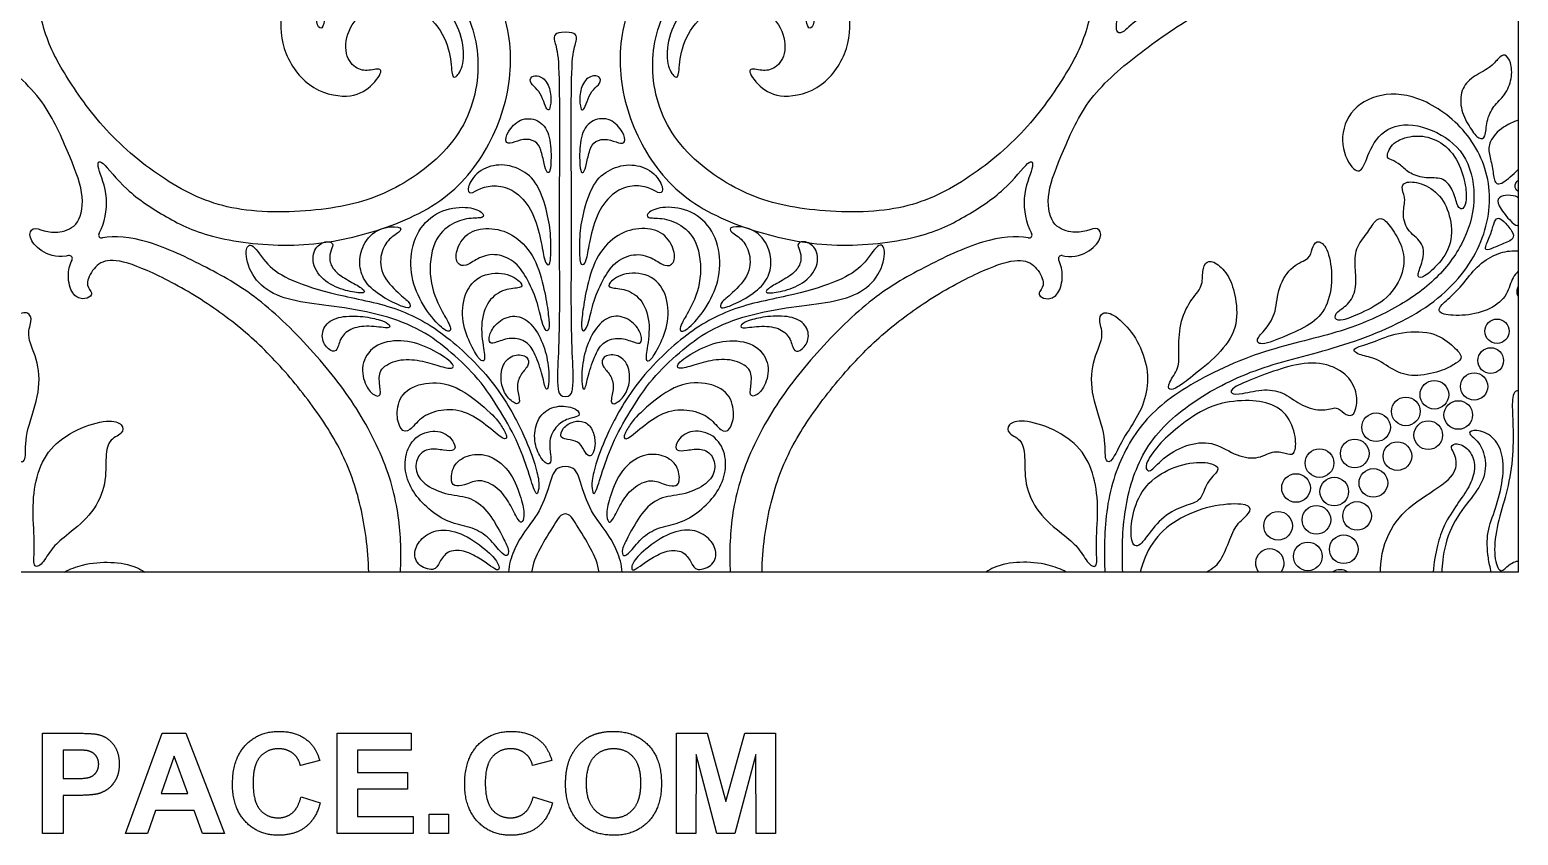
# Model space of a CAD drawing. Header units: millimetres. Extents: x 0 to 462, y -16 to 227.
# Drawn here: x 138.2 to 226.8, y -15.7 to 32.3 of the extents above; entities that cross this region are included whole.
import ezdxf

# ---------------------------------------------------------------- set-up
doc = ezdxf.new("R2010")
doc.units = ezdxf.units.MM
doc.header["$MEASUREMENT"] = 0
doc.layers.add('Layer 03', color=5, linetype='Continuous')

msp = doc.modelspace()

# ---------------------------------------------------------------- linework, layer by layer
at = {"layer": 'Layer 03'}
for p, q in [((226.757, 226.757), (226.757, 0)), ((226.757, 0), (0, 0)), ((138.971, -15.555), (138.971, -9.592)), ((138.971, -9.592), (140.898, -9.592)), ((143.897, -15.555), (146.092, -9.592)), ((146.092, -9.592), (147.495, -9.592)), ((147.495, -9.592), (149.786, -15.555)), ((156.49, -15.555), (156.49, -9.592)), ((156.49, -9.592), (160.897, -9.592)), ((160.897, -9.592), (160.897, -10.592)), ((176.675, -15.555), (176.675, -9.592)), ((176.675, -9.592), (178.499, -9.592)), ((178.499, -9.592), (179.619, -13.66)), ((179.619, -13.66), (180.754, -9.592)), ((180.754, -9.592), (182.564, -9.592)), ((182.564, -9.592), (182.564, -15.555)), ((140.193, -10.592), (140.193, -12.296)), ((140.772, -10.592), (140.193, -10.592)), ((160.897, -10.592), (157.712, -10.592)), ((157.712, -10.592), (157.712, -11.926)), ((146.805, -10.963), (146.03, -13.185)), ((147.614, -13.185), (146.805, -10.963)), ((155.453, -11.222), (154.305, -11.518)), ((169.268, -11.222), (168.119, -11.518)), ((177.842, -10.861), (177.823, -15.555)), ((179.072, -15.555), (177.842, -10.861)), ((181.397, -10.861), (180.151, -15.555)), ((181.416, -15.555), (181.397, -10.861)), ((140.193, -12.296), (140.849, -12.296)), ((157.712, -11.926), (160.675, -11.926)), ((160.675, -11.926), (160.675, -12.926)), ((146.03, -13.185), (147.614, -13.185)), ((160.675, -12.926), (157.712, -12.926)), ((157.712, -12.926), (157.712, -14.555)), ((140.971, -13.296), (140.193, -13.296)), ((140.193, -13.296), (140.193, -15.555)), ((154.342, -13.37), (155.49, -13.74)), ((168.156, -13.37), (169.305, -13.74)), ((145.682, -14.185), (145.205, -15.555)), ((147.979, -14.185), (145.682, -14.185)), ((148.478, -15.555), (147.979, -14.185)), ((157.712, -14.555), (161.008, -14.555)), ((161.008, -14.555), (161.008, -15.555)), ((161.971, -15.555), (161.971, -14.407)), ((161.971, -14.407), (163.119, -14.407)), ((163.119, -14.407), (163.119, -15.555)), ((140.193, -15.555), (138.971, -15.555)), ((145.205, -15.555), (143.897, -15.555)), ((149.786, -15.555), (148.478, -15.555)), ((161.008, -15.555), (156.49, -15.555)), ((163.119, -15.555), (161.971, -15.555)), ((177.823, -15.555), (176.675, -15.555)), ((180.151, -15.555), (179.072, -15.555)), ((182.564, -15.555), (181.416, -15.555))]:
    msp.add_line(p, q, dxfattribs=at)
for centre, radius in [((225.495, 14.341), 0.724), ((225.119, 12.593), 0.767), ((224.131, 11.056), 0.809), ((221.767, 10.561), 0.852), ((220.07, 9.568), 0.852), ((223.19, 9.355), 0.852), ((218.302, 8.624), 0.852), ((221.403, 8.153), 0.852), ((214.934, 6.495), 0.852), ((217.03, 7.063), 0.852), ((219.569, 6.905), 0.852), ((213.537, 5.009), 0.852), ((215.811, 4.796), 0.852), ((218.138, 5.311), 0.852), ((212.472, 2.757), 0.852), ((214.748, 3.112), 0.852), ((217.168, 3.343), 0.852), ((214.24, 0.935), 0.852), ((216.378, 1.363), 0.852)]:
    msp.add_circle(centre, radius, dxfattribs=at)
for centre, radius, start, end in [((142.49, 20.079), 0.187, 150.42741, 280.9968), ((197.646, 20.079), 0.187, 259.0032, 29.57259), ((140.552, 18.664), 0.187, 333.71724, 102.84342), ((199.584, 18.664), 0.187, 77.15658, 206.28276), ((211.977, 0.526), 0.852, 321.89388, 218.10612), ((216.162, -0.709), 0.852, 56.36029, 123.63971)]:
    msp.add_arc(centre, radius, start, end, dxfattribs=at)
for points, knots in [([(142.328, 20.171), (142.678, 20.788), (142.964, 22.465), (142.132, 24.23), (142.361, 24.735), (143.825, 22.74), (146.326, 21.089), (148.89, 19.828), (153.993, 19.226), (158.573, 20.083), (163.128, 21.991), (165.9, 25.629), (167.113, 29.902), (166.419, 34.155), (164.079, 37.067), (160.989, 38.751), (157.278, 38.494), (154.081, 36.524), (153.096, 33.668), (153.068, 31.164), (154.69, 28.717), (157.25, 28.12), (158.559, 28.86), (159.394, 30.083), (158.456, 29.856), (157.691, 29.856), (156.866, 30.738), (157.122, 32.502), (158.346, 33.64), (160.366, 33.953), (162.329, 32.985), (163.24, 31.108), (163.297, 29.571), (163.467, 29.343), (164.008, 29.969), (164.065, 31.563), (163.268, 33.412), (161.845, 34.949), (159.569, 35.774), (157.35, 35.29), (155.927, 33.868), (155.699, 32.473), (155.472, 32.274), (155.159, 32.843), (155.472, 34.152), (156.382, 35.689), (158.488, 36.684), (161.39, 36.229), (164.156, 34.084), (165.256, 30.104), (164.029, 25.702), (159.925, 22.562), (156.147, 21.483), (150.481, 21.305), (146.764, 22.861), (142.927, 25.85), (140.423, 29.332), (139.041, 31.852), (138.422, 35.201), (138.522, 37.602), (139.522, 39.123), (140.54, 39.842), (141.562, 39.644), (142.183, 39.203), (142.383, 40.024), (141.317, 40.836), (139.856, 40.716), (138.535, 39.776), (137.221, 37.74), (136.98, 35.116), (137.274, 32.818), (137.323, 32.157), (136.98, 31.986), (136.173, 32.867), (133.998, 34.195), (131.484, 35.604), (126.139, 37.891), (122.883, 39.494), (120.23, 41.551), (118.082, 43.816), (117.096, 45.892), (116.657, 48.206), (116.977, 49.513), (117.791, 50.574), (119.222, 50.821), (120.283, 50.278), (120.283, 49.168), (120.012, 48.699), (120.949, 48.132), (122.429, 48.157), (123.475, 48.887), (123.976, 50.017), (124.4, 50.32), (124.566, 49.633), (125.457, 47.466), (127.658, 44.728), (130.392, 42.422), (132.643, 40.722), (135.318, 39.793), (137.771, 39.867), (139.413, 40.611), (140.192, 41.911), (140.075, 43.1), (139.369, 43.62), (138.886, 43.49), (139.165, 42.636), (138.812, 41.781), (137.493, 41.354), (135.242, 41.503), (132.422, 42.804), (129.634, 45.19), (127.49, 47.736), (125.58, 51.621), (124.992, 54.942), (125.117, 58.79), (125.955, 62.419), (127.463, 65.377), (129.906, 68.562), (132.296, 70.98), (135.173, 73.098), (138.465, 74.828), (140.467, 75.419), (141.373, 74.955), (141.978, 73.864), (141.543, 73.364), (141.543, 73.103), (142.087, 72.885), (142.741, 73.168), (143.023, 74.226), (142.88, 74.963), (142.727, 75.271)], [27.157249, 27.157249, 27.157249, 27.157249, 28.240608, 29.46668, 30.692752, 31.918824, 33.144896, 34.370968, 35.59704, 36.823112, 38.049184, 39.275256, 40.501328, 41.7274, 42.953472, 44.179544, 45.405616, 46.631688, 47.85776, 49.083831, 50.309903, 51.535975, 52.762047, 53.988119, 55.214191, 56.440263, 57.666335, 58.892407, 60.118479, 61.344551, 62.570623, 63.796695, 65.022767, 66.248839, 67.474911, 68.700983, 69.927055, 71.153127, 72.379199, 73.605271, 74.831343, 76.057415, 77.283487, 78.509559, 79.735631, 80.961703, 82.187774, 83.413846, 84.639918, 85.86599, 87.092062, 88.318134, 89.544206, 90.770278, 91.99635, 93.222422, 94.448494, 95.674566, 96.900638, 98.12671, 99.352782, 100.578854, 101.804926, 103.030998, 104.25707, 105.483142, 106.709214, 107.935286, 109.161358, 110.38743, 111.613502, 112.839574, 114.065646, 115.291717, 116.517789, 117.743861, 118.969933, 120.196005, 121.422077, 122.648149, 123.874221, 125.100293, 126.326365, 127.552437, 128.778509, 130.004581, 131.230653, 132.456725, 133.682797, 134.908869, 136.134941, 137.361013, 138.587085, 139.813157, 141.039229, 142.265301, 143.491373, 144.717445, 145.943517, 147.169589, 148.395661, 149.621732, 150.847804, 152.073876, 153.299948, 154.52602, 155.752092, 156.978164, 158.204236, 159.430308, 160.65638, 161.882452, 163.108524, 164.334596, 165.560668, 166.78674, 168.012812, 169.238884, 170.464956, 171.691028, 172.9171, 174.143172, 175.369244, 176.595316, 177.821388, 179.04746, 180.273532, 181.499604, 182.725675, 183.628467, 183.628467, 183.628467, 183.628467]), ([(197.408, 75.271), (197.256, 74.963), (197.113, 74.226), (197.394, 73.168), (198.049, 72.885), (198.593, 73.103), (198.593, 73.364), (198.158, 73.864), (198.763, 74.955), (199.669, 75.419), (201.671, 74.828), (204.963, 73.098), (207.84, 70.98), (210.229, 68.562), (212.673, 65.377), (214.18, 62.419), (215.019, 58.79), (215.144, 54.942), (214.555, 51.621), (212.645, 47.736), (210.502, 45.19), (207.713, 42.804), (204.894, 41.503), (202.643, 41.354), (201.324, 41.781), (200.971, 42.636), (201.249, 43.49), (200.766, 43.62), (200.06, 43.1), (199.943, 41.911), (200.722, 40.611), (202.365, 39.867), (204.817, 39.793), (207.493, 40.722), (209.744, 42.422), (212.478, 44.728), (214.679, 47.466), (215.57, 49.633), (215.735, 50.32), (216.159, 50.017), (216.661, 48.887), (217.707, 48.157), (219.187, 48.132), (220.124, 48.699), (219.853, 49.168), (219.853, 50.278), (220.914, 50.821), (222.344, 50.574), (223.158, 49.513), (223.479, 48.206), (223.04, 45.892), (222.054, 43.816), (219.905, 41.551), (217.252, 39.494), (213.997, 37.891), (208.652, 35.604), (206.138, 34.195), (203.962, 32.867), (203.156, 31.986), (202.813, 32.157), (202.862, 32.818), (203.156, 35.116), (202.915, 37.74), (201.601, 39.776), (200.28, 40.716), (198.819, 40.836), (197.753, 40.024), (197.953, 39.203), (198.574, 39.644), (199.595, 39.842), (200.614, 39.123), (201.614, 37.602), (201.714, 35.201), (201.095, 31.852), (199.713, 29.332), (197.209, 25.85), (193.372, 22.861), (189.655, 21.305), (183.989, 21.483), (180.211, 22.562), (176.107, 25.702), (174.879, 30.104), (175.98, 34.084), (178.746, 36.229), (181.648, 36.684), (183.753, 35.689), (184.664, 34.152), (184.977, 32.843), (184.664, 32.274), (184.436, 32.473), (184.209, 33.868), (182.786, 35.29), (180.567, 35.774), (178.29, 34.949), (176.868, 33.412), (176.071, 31.563), (176.128, 29.969), (176.668, 29.343), (176.839, 29.571), (176.896, 31.108), (177.807, 32.985), (179.77, 33.953), (181.79, 33.64), (183.014, 32.502), (183.27, 30.738), (182.445, 29.856), (181.68, 29.856), (180.741, 30.083), (181.576, 28.86), (182.885, 28.12), (185.446, 28.717), (187.068, 31.164), (187.04, 33.668), (186.055, 36.524), (182.858, 38.494), (179.147, 38.751), (176.057, 37.067), (173.716, 34.155), (173.023, 29.902), (174.236, 25.629), (177.007, 21.991), (181.563, 20.083), (186.143, 19.226), (191.246, 19.828), (193.81, 21.089), (196.311, 22.74), (197.775, 24.735), (198.004, 24.23), (197.172, 22.465), (197.458, 20.788), (197.808, 20.171)], [284.813503, 284.813503, 284.813503, 284.813503, 285.716294, 286.942366, 288.168438, 289.39451, 290.620582, 291.846654, 293.072726, 294.298798, 295.52487, 296.750942, 297.977014, 299.203086, 300.429158, 301.65523, 302.881301, 304.107373, 305.333445, 306.559517, 307.785589, 309.011661, 310.237733, 311.463805, 312.689877, 313.915949, 315.142021, 316.368093, 317.594165, 318.820237, 320.046309, 321.272381, 322.498453, 323.724525, 324.950597, 326.176669, 327.402741, 328.628813, 329.854885, 331.080957, 332.307029, 333.533101, 334.759173, 335.985245, 337.211317, 338.437388, 339.66346, 340.889532, 342.115604, 343.341676, 344.567748, 345.79382, 347.019892, 348.245964, 349.472036, 350.698108, 351.92418, 353.150252, 354.376324, 355.602396, 356.828468, 358.05454, 359.280612, 360.506684, 361.732756, 362.958828, 364.1849, 365.410972, 366.637044, 367.863116, 369.089188, 370.31526, 371.541332, 372.767404, 373.993475, 375.219547, 376.445619, 377.671691, 378.897763, 380.123835, 381.349907, 382.575979, 383.802051, 385.028123, 386.254195, 387.480267, 388.706339, 389.932411, 391.158483, 392.384555, 393.610627, 394.836699, 396.062771, 397.288843, 398.514915, 399.740987, 400.967059, 402.193131, 403.419203, 404.645275, 405.871347, 407.097419, 408.323491, 409.549562, 410.775634, 412.001706, 413.227778, 414.45385, 415.679922, 416.905994, 418.132066, 419.358138, 420.58421, 421.810282, 423.036354, 424.262426, 425.488498, 426.71457, 427.940642, 429.166714, 430.392786, 431.618858, 432.84493, 434.071002, 435.297074, 436.523146, 437.749218, 438.97529, 440.201362, 441.28472, 441.28472, 441.28472, 441.28472]), ([(140.51, 18.846), (140.46, 18.835), (139.789, 18.704), (138.796, 19.079), (138.085, 19.962), (138.341, 20.588), (139.024, 20.303), (139.95, 20.162), (141.199, 20.617), (141.51, 22.517), (140.508, 24.945), (139.077, 28.284), (135.837, 31.011), (132.471, 33.336), (127.879, 35.597), (122.41, 37.796), (117.855, 41.008), (115.471, 44.436), (114.849, 47.849), (115.468, 50.44), (116.971, 52.215), (118.942, 52.905), (120.921, 52.252), (121.685, 51.147), (121.66, 50.038), (121.912, 49.89), (122.626, 50.235), (123.2, 51.886), (123.01, 53.833), (120.66, 54.966), (118.549, 54.72), (116.58, 53.488), (115.264, 51.64), (114.869, 49.915), (114.771, 48.437), (114.303, 48.215), (113.786, 48.806), (113.884, 50.974), (114.553, 53.104), (115.245, 54.998), (115.54, 56.689), (114.95, 58.07), (113.964, 59.628), (113.655, 60.154), (113.379, 60.154)], [-28.297568, -28.297568, -28.297568, -28.297568, -28.199368, -26.973296, -25.747224, -24.521152, -23.29508, -22.069008, -20.842936, -19.616864, -18.390792, -17.16472, -15.938648, -14.712576, -13.486504, -12.260432, -11.034361, -9.808289, -8.582217, -7.356145, -6.130073, -4.904001, -3.677929, -2.451857, -1.225785, 0.000287, 1.226359, 2.452431, 3.678503, 4.904575, 6.130647, 7.356719, 8.582791, 9.808863, 11.034935, 12.261007, 13.487079, 14.713151, 15.939223, 17.165295, 18.391367, 19.617439, 20.843511, 22.069582, 22.069582, 22.069582, 22.069582]), ([(199.625, 18.846), (199.676, 18.835), (200.347, 18.704), (201.339, 19.079), (202.051, 19.962), (201.795, 20.588), (201.112, 20.303), (200.186, 20.162), (198.937, 20.617), (198.626, 22.517), (199.628, 24.945), (201.058, 28.284), (204.299, 31.011), (207.665, 33.336), (212.256, 35.597), (217.726, 37.796), (222.281, 41.008), (224.664, 44.436), (225.287, 47.849), (224.668, 50.44), (223.165, 52.215), (221.194, 52.905), (219.215, 52.252), (218.451, 51.147), (218.476, 50.038), (218.224, 49.89), (217.51, 50.235), (216.936, 51.886), (217.126, 53.833), (219.476, 54.966), (221.586, 54.72), (223.555, 53.488), (224.872, 51.64), (225.266, 49.915), (225.365, 48.437), (225.833, 48.215), (226.35, 48.806), (226.252, 50.974), (225.583, 53.104), (224.89, 54.998), (224.595, 56.689), (225.185, 58.07), (226.172, 59.628), (226.481, 60.154), (226.757, 60.154)], [-28.297568, -28.297568, -28.297568, -28.297568, -28.199368, -26.973296, -25.747224, -24.521152, -23.29508, -22.069008, -20.842936, -19.616864, -18.390792, -17.16472, -15.938648, -14.712576, -13.486505, -12.260433, -11.034361, -9.808289, -8.582217, -7.356145, -6.130073, -4.904001, -3.677929, -2.451857, -1.225785, 0.000287, 1.226359, 2.452431, 3.678503, 4.904575, 6.130647, 7.356719, 8.582791, 9.808863, 11.034935, 12.261007, 13.487079, 14.713151, 15.939223, 17.165295, 18.391366, 19.617438, 20.84351, 22.069582, 22.069582, 22.069582, 22.069582]), ([(203.233, 0), (203.22, 0.256), (203.178, 1.71), (203.322, 4.375), (204.636, 7.907), (207.645, 10.458), (211.461, 12.319), (216.307, 13.344), (221.63, 15.584), (224.561, 18.904), (225.408, 22.765), (224.002, 26.193), (221.047, 28.374), (218.528, 28.612), (216.588, 27.489), (216.077, 25.378), (217.03, 23.71), (217.575, 23.948), (218.017, 25.616), (219.515, 26.91), (222.035, 26.331), (223.839, 24.765), (224.325, 22.075), (223.55, 19.471), (221.724, 17.165), (219.151, 15.48), (215.94, 14.149), (211.065, 13.152), (206.142, 10.689), (203.726, 8.255), (202.211, 4.659), (202.121, 1.621), (202.152, 0.234), (202.161, 0)], [4.970079, 4.970079, 4.970079, 4.970079, 5.353255, 7.137674, 8.922092, 10.70651, 12.490929, 14.275347, 16.059766, 17.844184, 19.628602, 21.413021, 23.197439, 24.981858, 26.766276, 28.550694, 30.335113, 32.119531, 33.90395, 35.688368, 37.472786, 39.257205, 41.041623, 42.826042, 44.61046, 46.394878, 48.179297, 49.963715, 51.748134, 53.532552, 55.31697, 57.101389, 57.475223, 57.475223, 57.475223, 57.475223]), ([(226.757, 26.909), (226.47, 26.802), (225.711, 26.467), (224.97, 25.6), (224.993, 25.146), (225.042, 24.884), (225.092, 24.623), (225.266, 24.029), (225.301, 23.157), (225.714, 23.009), (226.435, 23.651), (226.757, 23.973)], [5.371908, 5.371908, 5.371908, 5.371908, 5.834748, 6.483053, 7.131359, 7.131359, 7.131359, 7.779664, 8.427969, 9.076274, 9.621705, 9.621705, 9.621705, 9.621705]), ([(226.757, 23.323), (226.686, 23.262), (226.478, 23.059), (226.546, 22.846), (226.753, 22.675), (226.757, 22.672)], [0.7505171, 0.7505171, 0.7505171, 0.7505171, 0.9377938, 1.4066907, 1.4158969, 1.4158969, 1.4158969, 1.4158969]), ([(226.757, 22.297), (226.742, 22.306), (226.578, 22.398), (226.156, 22.474), (225.542, 22.347), (225.505, 22.046), (225.629, 21.802), (225.753, 21.558), (226.283, 20.883), (226.625, 20.609), (226.742, 20.654), (226.757, 20.664)], [2.41353, 2.41353, 2.41353, 2.41353, 2.465146, 2.958175, 3.451204, 3.944233, 3.944233, 3.944233, 4.437262, 4.930292, 5.011416, 5.011416, 5.011416, 5.011416]), ([(160.261, 0), (160.279, 0.498), (160.32, 2.052), (159.911, 5.332), (158.049, 9.368), (155.432, 12.828), (151.924, 16.361), (148.807, 18.134), (145.156, 19.88), (143.246, 20.036), (142.525, 19.896)], [17.526117, 17.526117, 17.526117, 17.526117, 18.39108, 19.617152, 20.843224, 22.069296, 23.295368, 24.521439, 25.747511, 26.929363, 26.929363, 26.929363, 26.929363]), ([(197.61, 19.896), (196.89, 20.036), (194.979, 19.88), (191.329, 18.134), (188.212, 16.361), (184.704, 12.828), (182.086, 9.368), (180.225, 5.332), (179.816, 2.052), (179.857, 0.498), (179.874, 0)], [441.512607, 441.512607, 441.512607, 441.512607, 442.694458, 443.92053, 445.146602, 446.372674, 447.598746, 448.824818, 450.05089, 450.915853, 450.915853, 450.915853, 450.915853]), ([(226.757, 17.908), (226.648, 17.801), (226.341, 17.475), (226.173, 16.504), (225.166, 15.613), (223.596, 15.225), (222.123, 15.322), (222.007, 15.671), (222.149, 15.852), (222.375, 16.065), (222.601, 16.278), (223.363, 16.95), (224.139, 18.093), (225.263, 18.926), (226.198, 19.145), (226.643, 19.137), (226.757, 19.124)], [4.637148, 4.637148, 4.637148, 4.637148, 5.007405, 5.633331, 6.259256, 6.885182, 7.511108, 8.137033, 8.762959, 8.762959, 8.762959, 9.388885, 10.01481, 10.640736, 11.266662, 11.525647, 11.525647, 11.525647, 11.525647]), ([(158.368, 0), (158.351, 0.685), (158.203, 2.646), (157.491, 5.729), (155.983, 8.688), (153.54, 11.873), (151.151, 14.291), (148.274, 16.409), (144.982, 18.139), (142.979, 18.73), (142.074, 18.266), (141.469, 17.175), (141.904, 16.674), (141.904, 16.413), (141.36, 16.196), (140.705, 16.479), (140.424, 17.537), (140.567, 18.273), (140.719, 18.582)], [-47.263535, -47.263535, -47.263535, -47.263535, -46.590735, -45.364663, -44.138591, -42.912519, -41.686447, -40.460375, -39.234303, -38.008231, -36.782159, -35.556087, -34.330015, -33.103943, -31.877871, -30.651799, -29.425727, -28.522936, -28.522936, -28.522936, -28.522936]), ([(181.768, 0), (181.785, 0.685), (181.932, 2.646), (182.645, 5.729), (184.152, 8.688), (186.596, 11.873), (188.985, 14.291), (191.862, 16.409), (195.154, 18.139), (197.156, 18.73), (198.062, 18.266), (198.667, 17.175), (198.232, 16.674), (198.232, 16.413), (198.776, 16.196), (199.431, 16.479), (199.712, 17.537), (199.569, 18.273), (199.417, 18.582)], [-47.263535, -47.263535, -47.263535, -47.263535, -46.590735, -45.364663, -44.138591, -42.912519, -41.686447, -40.460375, -39.234303, -38.008231, -36.782159, -35.556087, -34.330015, -33.103943, -31.877871, -30.651799, -29.425727, -28.522936, -28.522936, -28.522936, -28.522936]), ([(226.757, 17.02), (226.723, 16.943), (226.64, 16.701), (226.664, 16.532), (226.757, 16.423)], [3.4292996, 3.4292996, 3.4292996, 3.4292996, 3.6472951, 4.1338106, 4.1338106, 4.1338106, 4.1338106]), ([(225.145, 0), (225.087, 0.282), (224.916, 1.071), (224.859, 2.414), (225.427, 3.733), (225.885, 5.548), (225.885, 7.028), (225.292, 8.144), (224.221, 8.525), (223.641, 8.289), (224.348, 7.908), (224.875, 6.855), (224.784, 5.495), (224.174, 4.684), (223.819, 4.219), (223.465, 3.753), (222.658, 2.7), (222.279, 1.053), (222.214, 0.227), (222.209, 0)], [8.711458, 8.711458, 8.711458, 8.711458, 9.109306, 9.810022, 10.510738, 11.211454, 11.91217, 12.612886, 13.313602, 14.014317, 14.715033, 15.415749, 16.116465, 16.817181, 16.817181, 16.817181, 17.517897, 18.218613, 18.503974, 18.503974, 18.503974, 18.503974]), ([(218.573, 0), (218.57, 0.064), (218.557, 0.925), (219.051, 2.689), (220.601, 4.222), (222.933, 5.541), (223.165, 6.634), (222.821, 7.266), (222.725, 7.572), (223.242, 7.725), (224.008, 7.17), (224.257, 6.155), (224.002, 5.431), (223.814, 5.084), (223.626, 4.738), (223.13, 4.076), (222.295, 2.767), (221.959, 1.687), (221.719, 0.549), (221.703, 0)], [9.95094, 9.95094, 9.95094, 9.95094, 10.012778, 10.782992, 11.553205, 12.323419, 13.093633, 13.863846, 14.63406, 15.404274, 16.174487, 16.944701, 17.714915, 17.714915, 17.714915, 18.485129, 19.255342, 20.025556, 20.790303, 20.790303, 20.790303, 20.790303]), ([(170.068, 6.287), (169.536, 6.287), (169.239, 5.716), (168.732, 3.79), (167.526, 2.31), (166.985, 1.306), (166.701, 0.444), (166.694, 0)], [0, 0, 0, 0, 1.226072, 2.452144, 3.678216, 4.904288, 6.115479, 6.115479, 6.115479, 6.115479]), ([(173.442, 0), (173.435, 0.444), (173.15, 1.306), (172.61, 2.31), (171.404, 3.79), (170.896, 5.716), (170.6, 6.287), (170.068, 6.287)], [-6.115479, -6.115479, -6.115479, -6.115479, -4.904288, -3.678216, -2.452144, -1.226072, 0, 0, 0, 0]), ([(208.184, 0), (208.384, 0.099), (208.975, 0.463), (209.427, 1.458), (209.876, 2.735), (210.524, 3.271), (210.947, 3.762), (210.524, 4.119), (208.471, 4.007), (206.351, 3.159), (204.93, 1.87), (204.412, 0.586), (204.268, 0)], [2.930539, 2.930539, 2.930539, 2.930539, 3.296285, 4.120356, 4.944427, 5.768498, 6.592569, 7.41664, 8.240712, 9.064783, 9.888854, 10.662151, 10.662151, 10.662151, 10.662151]), ([(170.068, 3.465), (169.792, 3.465), (169.483, 2.938), (168.507, 1.398), (168.116, 0.491), (168.059, 0)], [236.631889, 236.631889, 236.631889, 236.631889, 237.857961, 239.084033, 240.268551, 240.268551, 240.268551, 240.268551]), ([(172.077, 0), (172.02, 0.491), (171.629, 1.398), (170.653, 2.938), (170.344, 3.465), (170.068, 3.465)], [232.995226, 232.995226, 232.995226, 232.995226, 234.179745, 235.405817, 236.631889, 236.631889, 236.631889, 236.631889]), ([(140.266, 0), (140.602, 0.183), (141.519, 0.529), (143.045, 0.652), (144.311, 0.429), (144.898, 0.099), (145.043, 0)], [2.410965, 2.410965, 2.410965, 2.410965, 2.894616, 3.61827, 4.341924, 4.619235, 4.619235, 4.619235, 4.619235]), ([(199.87, 0), (199.534, 0.183), (198.617, 0.529), (197.09, 0.652), (195.824, 0.429), (195.237, 0.099), (195.093, 0)], [2.410965, 2.410965, 2.410965, 2.410965, 2.894616, 3.61827, 4.341924, 4.619235, 4.619235, 4.619235, 4.619235])]:
    msp.add_open_spline(points, degree=3, knots=knots, dxfattribs=at)
for points, degree in [([(170.068, 32.145), (169.717, 32.145), (169.405, 32.041), (169.364, 31.668), (169.675, 30.983), (169.731, 27.94), (169.701, 22.229), (169.713, 17.303), (169.716, 13.942), (169.567, 11.5), (169.644, 10.755), (169.781, 10.446), (170.068, 10.446)], 3), ([(170.068, 10.446), (170.354, 10.446), (170.492, 10.755), (170.569, 11.5), (170.42, 13.942), (170.423, 17.303), (170.435, 22.229), (170.404, 27.94), (170.461, 30.983), (170.772, 31.668), (170.73, 32.041), (170.419, 32.145), (170.068, 32.145)], 3), ([(223.9, 26.451), (223.711, 26.743), (223.308, 27.483), (223.308, 28.753), (224.014, 29.499), (225.123, 30.023), (225.607, 30.648), (225.95, 30.89), (226.353, 30.406), (226.414, 29.378), (225.99, 28.37), (225.264, 27.765), (224.841, 26.857), (224.841, 25.829), (224.437, 25.728), (224.088, 26.158), (223.9, 26.451)], 3), ([(169.175, 27.768), (169.208, 27.955), (169.247, 28.573), (168.872, 29.461), (168.083, 29.638), (167.886, 29.185), (168.3, 28.849), (168.675, 28.376), (168.892, 27.666), (169.05, 27.449), (169.142, 27.58), (169.175, 27.768)], 3), ([(170.961, 27.768), (170.928, 27.955), (170.889, 28.573), (171.263, 29.461), (172.053, 29.638), (172.25, 29.185), (171.836, 28.849), (171.461, 28.376), (171.244, 27.666), (171.086, 27.449), (170.994, 27.58), (170.961, 27.768)], 3), ([(169.216, 24.728), (169.216, 25.118), (169.177, 26.145), (168.475, 27.003), (167.345, 27.061), (166.584, 26.184), (166.448, 25.541), (166.857, 25.502), (167.559, 25.833), (168.32, 25.697), (168.632, 25.19), (168.809, 24.26), (168.985, 23.714), (169.177, 23.803), (169.216, 24.338), (169.216, 24.728)], 3), ([(170.919, 24.728), (170.919, 25.118), (170.958, 26.145), (171.66, 27.003), (172.791, 27.061), (173.551, 26.184), (173.688, 25.541), (173.278, 25.502), (172.577, 25.833), (171.816, 25.697), (171.504, 25.19), (171.327, 24.26), (171.151, 23.714), (170.958, 23.803), (170.919, 24.338), (170.919, 24.728)], 3), ([(223.501, 23.514), (223.374, 23.973), (222.94, 25.048), (221.692, 25.907), (220.47, 26.037), (219.24, 25.62), (218.85, 24.658), (219.188, 24.58), (219.761, 24.268), (220.281, 23.696), (221.295, 23.41), (222.239, 23.54), (222.863, 22.864), (223.115, 21.823), (223.34, 21.563), (223.574, 21.719), (223.704, 22.291), (223.629, 23.054), (223.501, 23.514)], 3), ([(168.552, 19.994), (168.434, 20.504), (168.086, 21.683), (167.006, 22.801), (165.963, 23.062), (164.976, 22.894), (164.398, 22.428), (164.156, 22.838), (164.827, 23.918), (166.112, 24.365), (167.434, 24.049), (168.458, 23.192), (169.036, 21.311), (169.222, 20.045), (169.222, 18.313), (168.98, 18.232), (168.795, 18.621), (168.67, 19.483), (168.552, 19.994)], 3), ([(171.584, 19.994), (171.702, 20.504), (172.05, 21.683), (173.13, 22.801), (174.173, 23.062), (175.16, 22.894), (175.737, 22.428), (175.98, 22.838), (175.309, 23.918), (174.024, 24.365), (172.702, 24.049), (171.677, 23.192), (171.1, 21.311), (170.914, 20.045), (170.914, 18.313), (171.155, 18.232), (171.341, 18.621), (171.466, 19.483), (171.584, 19.994)], 3), ([(221.804, 18.157), (222.118, 18.477), (222.828, 19.343), (222.802, 21.083), (222.179, 22.485), (220.959, 23.238), (219.92, 23.264), (219.79, 22.823), (220.102, 22.173), (219.816, 21.29), (220.18, 20.226), (221.196, 19.603), (221.1, 18.486), (220.71, 17.655), (220.944, 17.421), (221.49, 17.837), (221.804, 18.157)], 3), ([(162.746, 15.518), (162.538, 15.903), (161.92, 17.081), (162.065, 19.602), (163.167, 20.759), (164.387, 21.124), (165.253, 21.037), (165.224, 21.441), (164.214, 21.816), (162.539, 21.586), (161.212, 20.402), (160.75, 18.497), (161.096, 16.679), (162.135, 15.062), (163.076, 14.214), (163.292, 14.43), (163.166, 14.771), (162.953, 15.133), (162.746, 15.518)], 3), ([(177.39, 15.518), (177.598, 15.903), (178.216, 17.081), (178.071, 19.602), (176.968, 20.759), (175.749, 21.124), (174.883, 21.037), (174.912, 21.441), (175.922, 21.816), (177.596, 21.586), (178.924, 20.402), (179.386, 18.497), (179.04, 16.679), (178, 15.062), (177.06, 14.214), (176.844, 14.43), (176.97, 14.771), (177.183, 15.133), (177.39, 15.518)], 3), ([(160.114, 16.646), (159.801, 16.936), (158.989, 17.765), (159.091, 19.187), (159.649, 19.948), (160.436, 20.354), (160.106, 20.659), (158.608, 20.405), (157.847, 19.161), (157.796, 18.095), (158.177, 17.131), (159.319, 16.268), (160.563, 15.71), (160.865, 15.719), (160.864, 16.023), (160.426, 16.355), (160.114, 16.646)], 3), ([(168.796, 16.851), (168.672, 17.413), (168.311, 18.756), (167.136, 20.081), (165.681, 20.566), (164.301, 20.342), (163.536, 19.26), (163.555, 18.309), (164.152, 18.159), (164.786, 18.682), (165.83, 19.036), (167.061, 18.57), (167.752, 17.6), (168.423, 16.126), (168.666, 14.839), (168.945, 14.242), (169.15, 14.522), (169.057, 15.38), (168.92, 16.288), (168.796, 16.851)], 3), ([(171.34, 16.851), (171.464, 17.413), (171.825, 18.756), (173, 20.081), (174.455, 20.566), (175.835, 20.342), (176.6, 19.26), (176.581, 18.309), (175.984, 18.159), (175.35, 18.682), (174.305, 19.036), (173.074, 18.57), (172.384, 17.6), (171.713, 16.126), (171.47, 14.839), (171.19, 14.242), (170.985, 14.522), (171.079, 15.38), (171.215, 16.288), (171.34, 16.851)], 3), ([(180.022, 16.646), (180.335, 16.936), (181.147, 17.765), (181.045, 19.187), (180.487, 19.948), (179.7, 20.354), (180.03, 20.659), (181.527, 20.405), (182.289, 19.161), (182.34, 18.095), (181.959, 17.131), (180.817, 16.268), (179.573, 15.71), (179.271, 15.719), (179.271, 16.023), (179.709, 16.355), (180.022, 16.646)], 3), ([(217.435, 15.445), (217.907, 15.663), (219.067, 16.226), (220.014, 17.89), (219.963, 19.272), (219.272, 20.424), (218.683, 21.167), (218.235, 20.962), (217.775, 20.143), (217.034, 19.298), (217.039, 18.12), (217.167, 16.994), (216.763, 15.944), (215.907, 15.509), (215.804, 15.049), (216.239, 14.921), (216.964, 15.228), (217.435, 15.445)], 3), ([(225.3, 20.721), (225.237, 20.531), (225.119, 20.021), (224.692, 19.202), (224.959, 19.149), (225.617, 19.469), (226.578, 19.807), (226.435, 20.288), (225.866, 20.946), (225.492, 21.16), (225.362, 20.911), (225.3, 20.721)], 3), ([(167.472, 8.397), (167.101, 9.178), (166.018, 11.2), (163.021, 14.196), (160.061, 15.857), (156.302, 16.498), (153.645, 17.36), (152.291, 18.23), (151.436, 19.707), (150.931, 19.28), (151.319, 17.647), (152.602, 16.481), (154.506, 16.015), (156.877, 15.782), (159.598, 15.237), (161.774, 14.305), (163.523, 12.905), (165.097, 11.343), (166.407, 9.284), (167.418, 7.412), (168.017, 5.466), (168.354, 4.493), (168.466, 4.83), (168.541, 5.354), (168.242, 6.514), (167.842, 7.616), (167.472, 8.397)], 3), ([(157.269, 17.31), (156.981, 17.471), (156.372, 17.81), (155.965, 18.571), (156.143, 19.206), (156.321, 19.587), (155.813, 19.765), (155.051, 19.282), (155.001, 18.063), (156.067, 17.022), (157.344, 16.669), (158.2, 16.565), (158.098, 16.845), (157.556, 17.149), (157.269, 17.31)], 3), ([(172.664, 8.397), (173.035, 9.178), (174.118, 11.2), (177.114, 14.196), (180.075, 15.857), (183.834, 16.498), (186.491, 17.36), (187.845, 18.23), (188.7, 19.707), (189.205, 19.28), (188.816, 17.647), (187.534, 16.481), (185.629, 16.015), (183.259, 15.782), (180.538, 15.237), (178.361, 14.305), (176.612, 12.905), (175.038, 11.343), (173.728, 9.284), (172.718, 7.412), (172.119, 5.466), (171.782, 4.493), (171.67, 4.83), (171.595, 5.354), (171.894, 6.514), (172.293, 7.616), (172.664, 8.397)], 3), ([(182.867, 17.31), (183.155, 17.471), (183.764, 17.81), (184.17, 18.571), (183.993, 19.206), (183.815, 19.587), (184.323, 19.765), (185.084, 19.282), (185.135, 18.063), (184.069, 17.022), (182.792, 16.669), (181.936, 16.565), (182.038, 16.845), (182.579, 17.149), (182.867, 17.31)], 3), ([(213.242, 14.201), (213.793, 14.447), (214.729, 14.883), (215.575, 16.094), (215.729, 17.983), (215.343, 19.509), (214.737, 19.799), (214.471, 19.266), (214.398, 18.637), (213.337, 18.322), (212.417, 16.966), (212.393, 15.464), (211.739, 14.423), (211.085, 13.841), (211.424, 13.405), (212.691, 13.954), (213.242, 14.201)], 3), ([(165.221, 13.188), (165.169, 13.552), (164.959, 14.726), (165.431, 16.236), (166.469, 16.897), (167.475, 16.897), (167.57, 17.18), (166.563, 17.903), (164.833, 17.746), (163.921, 16.393), (163.921, 14.663), (164.559, 13.272), (165.017, 12.558), (165.274, 12.54), (165.274, 12.823), (165.221, 13.188)], 3), ([(174.915, 13.188), (174.967, 13.552), (175.177, 14.726), (174.705, 16.236), (173.667, 16.897), (172.661, 16.897), (172.566, 17.18), (173.573, 17.903), (175.303, 17.746), (176.215, 16.393), (176.215, 14.663), (175.577, 13.272), (175.119, 12.558), (174.862, 12.54), (174.862, 12.823), (174.915, 13.188)], 3), ([(207.401, 11.688), (207.814, 12.013), (208.969, 12.93), (210.107, 14.52), (209.979, 16.385), (209.585, 17.642), (208.772, 18.48), (208.192, 18.565), (207.934, 17.962), (208.033, 17.001), (207.22, 16.188), (206.579, 14.809), (206.56, 13.079), (206.606, 12.157), (205.914, 11.235), (205.937, 10.774), (206.49, 10.981), (206.988, 11.363), (207.401, 11.688)], 3), ([(135.565, 12.529), (135.705, 13.077), (136.197, 14.184), (137.396, 15.383), (138.165, 15.537), (138.38, 14.952), (137.95, 14.061), (138.78, 12.523), (138.811, 10.493), (137.875, 8.192), (138.025, 6.622), (137.601, 6.398), (136.905, 7.993), (135.933, 9.314), (135.36, 10.901), (135.426, 11.982), (135.565, 12.529)], 3), ([(157.856, 15.226), (157.433, 15.26), (156.485, 15.243), (155.622, 14.659), (155.546, 13.694), (156.155, 13.085), (156.511, 13.161), (156.663, 13.973), (157.323, 14.582), (158.542, 14.684), (159.735, 14.456), (159.583, 14.811), (159.024, 15.04), (158.279, 15.192), (157.856, 15.226)], 3), ([(169.023, 12.45), (168.953, 12.919), (168.696, 13.829), (167.961, 15.002), (166.928, 15.387), (165.913, 14.844), (165.493, 14.074), (165.546, 13.567), (165.913, 13.654), (166.841, 14.022), (167.821, 13.742), (168.276, 13.042), (168.749, 11.642), (168.889, 10.732), (169.116, 11.012), (169.093, 11.98), (169.023, 12.45)], 3), ([(171.113, 12.45), (171.183, 12.919), (171.44, 13.829), (172.175, 15.002), (173.207, 15.387), (174.222, 14.844), (174.642, 14.074), (174.59, 13.567), (174.222, 13.654), (173.295, 14.022), (172.315, 13.742), (171.86, 13.042), (171.387, 11.642), (171.247, 10.732), (171.02, 11.012), (171.043, 11.98), (171.113, 12.45)], 3), ([(182.279, 15.226), (182.703, 15.26), (183.651, 15.243), (184.514, 14.659), (184.59, 13.694), (183.981, 13.085), (183.625, 13.161), (183.473, 13.973), (182.813, 14.582), (181.594, 14.684), (180.401, 14.456), (180.553, 14.811), (181.112, 15.04), (181.856, 15.192), (182.279, 15.226)], 3), ([(204.57, 12.529), (204.431, 13.077), (203.939, 14.184), (202.74, 15.383), (201.971, 15.537), (201.756, 14.952), (202.186, 14.061), (201.356, 12.523), (201.325, 10.493), (202.261, 8.192), (202.111, 6.622), (202.535, 6.398), (203.23, 7.993), (204.202, 9.314), (204.775, 10.901), (204.71, 11.982), (204.57, 12.529)], 3), ([(222.781, 13.537), (222.474, 13.803), (221.704, 14.365), (219.528, 14.321), (218.085, 13.633), (216.687, 13.3), (217.353, 12.878), (218.33, 12.767), (219.462, 11.879), (220.705, 11.59), (222.392, 12.012), (223.08, 12.456), (223.547, 12.767), (223.088, 13.27), (222.781, 13.537)], 3), ([(161.411, 12.586), (160.994, 12.663), (160.092, 12.714), (158.968, 12.127), (158.993, 11.258), (159.146, 10.441), (158.687, 10.466), (158.099, 11.13), (157.869, 12.51), (158.789, 13.659), (160.5, 13.889), (162.109, 13.327), (163.463, 12.433), (163.438, 12.05), (162.595, 12.254), (161.829, 12.51), (161.411, 12.586)], 3), ([(178.724, 12.586), (179.142, 12.663), (180.044, 12.714), (181.168, 12.127), (181.143, 11.258), (180.989, 10.441), (181.449, 10.466), (182.037, 11.13), (182.266, 12.51), (181.347, 13.659), (179.635, 13.889), (178.026, 13.327), (176.672, 12.433), (176.698, 12.05), (177.541, 12.254), (178.307, 12.51), (178.724, 12.586)], 3), ([(167.33, 10.308), (167.308, 10.513), (167.12, 11.122), (167.435, 11.852), (167.933, 12.301), (167.883, 12.848), (167.036, 13.048), (166.239, 12.384), (166.206, 11.205), (166.572, 10.374), (167.252, 9.893), (167.352, 10.103), (167.33, 10.308)], 3), ([(172.806, 10.308), (172.828, 10.513), (173.016, 11.122), (172.701, 11.852), (172.203, 12.301), (172.252, 12.848), (173.099, 13.048), (173.896, 12.384), (173.93, 11.205), (173.564, 10.374), (172.883, 9.893), (172.784, 10.103), (172.806, 10.308)], 3), ([(211.14, 11.562), (211.675, 11.77), (212.877, 12.225), (214.725, 12.599), (216.462, 12.005), (217.166, 10.817), (217.188, 9.916), (216.924, 9.212), (216.374, 9.41), (216, 9.916), (215.209, 9.542), (213.867, 9.85), (212.899, 10.685), (211.712, 10.949), (210.238, 10.576), (209.622, 10.597), (209.666, 10.971), (210.605, 11.353), (211.14, 11.562)], 3), ([(165.586, 9.493), (165.176, 9.887), (163.805, 11.087), (161.911, 11.414), (160.344, 10.806), (159.947, 9.497), (160.251, 8.375), (160.812, 8.328), (161.396, 9.216), (162.636, 9.731), (164.109, 9.637), (165.371, 8.772), (166.47, 7.79), (166.657, 8.047), (166.26, 8.725), (165.995, 9.099), (165.586, 9.493)], 3), ([(174.55, 9.493), (174.959, 9.887), (176.331, 11.087), (178.225, 11.414), (179.791, 10.806), (180.189, 9.497), (179.885, 8.375), (179.324, 8.328), (178.739, 9.216), (177.5, 9.731), (176.027, 9.637), (174.764, 8.772), (173.666, 7.79), (173.478, 8.047), (173.876, 8.725), (174.141, 9.099), (174.55, 9.493)], 3), ([(226.757, 10.801), (226.486, 10.801), (226.357, 10.234), (226.46, 8.791), (226.46, 6.703), (226.073, 4.615), (225.489, 2.909), (225.255, 1.026), (225.64, -0.137), (226.022, 0.286), (226.504, 0.653), (226.757, 0.653)], 3), ([(169.187, 7.021), (169.156, 7.258), (169.046, 7.944), (169.643, 8.891), (170.467, 9.22), (170.961, 9.261), (170.858, 9.735), (169.664, 10.002), (168.552, 9.488), (168.141, 8.253), (168.367, 7.1), (168.985, 6.318), (169.232, 6.523), (169.218, 6.784), (169.187, 7.021)], 3), ([(206.568, 8.659), (207.06, 9.051), (208.3, 9.949), (210.375, 10.292), (212, 10.12), (213.155, 9.351), (213.604, 7.811), (213.433, 6.912), (212.941, 7.084), (212.15, 7.276), (211.23, 6.656), (209.84, 6.955), (208.579, 7.832), (206.953, 7.618), (205.542, 6.784), (204.814, 5.8), (204.43, 6.314), (205.349, 7.597), (206.076, 8.267), (206.568, 8.659)], 3), ([(140.382, 2.179), (140.772, 2.489), (141.836, 3.304), (142.76, 5.051), (142.71, 6.773), (142.835, 7.896), (143.783, 8.221), (143.783, 8.81), (142.934, 9.134), (140.988, 8.56), (139.329, 7.412), (138.539, 5.715), (138.339, 3.694), (138.539, 1.473), (138.358, 0.178), (138.954, 0.426), (139.5, 1.444), (139.993, 1.869), (140.382, 2.179)], 3), ([(171.748, 7.169), (171.8, 7.297), (171.878, 7.61), (171.735, 8.534), (171.201, 9.016), (170.576, 9.003), (169.886, 8.625), (169.677, 7.948), (170.368, 7.883), (170.967, 7.753), (171.253, 7.024), (171.566, 6.841), (171.696, 7.041), (171.748, 7.169)], 3), ([(199.754, 2.179), (199.364, 2.489), (198.299, 3.304), (197.376, 5.051), (197.426, 6.773), (197.301, 7.896), (196.353, 8.221), (196.353, 8.81), (197.201, 9.134), (199.148, 8.56), (200.806, 7.412), (201.597, 5.715), (201.797, 3.694), (201.597, 1.473), (201.778, 0.178), (201.182, 0.426), (200.636, 1.444), (200.143, 1.869), (199.754, 2.179)], 3), ([(166.282, 2.209), (166.086, 2.58), (165.568, 3.544), (164.496, 4.508), (163.104, 4.562), (161.738, 5.124), (161.068, 5.981), (161.256, 6.972), (161.952, 7.401), (162.863, 7.24), (163.532, 7.187), (163.532, 7.669), (162.863, 8.446), (161.497, 8.392), (160.586, 7.428), (160.452, 5.981), (160.988, 4.749), (161.898, 3.732), (163.157, 2.901), (164.416, 2.714), (165.461, 2.178), (166.237, 1.134), (166.639, 0.866), (166.746, 1.321), (166.478, 1.839), (166.282, 2.209)], 3), ([(173.854, 2.209), (174.05, 2.58), (174.568, 3.544), (175.639, 4.508), (177.032, 4.562), (178.398, 5.124), (179.068, 5.981), (178.88, 6.972), (178.184, 7.401), (177.273, 7.24), (176.604, 7.187), (176.604, 7.669), (177.273, 8.446), (178.639, 8.392), (179.55, 7.428), (179.684, 5.981), (179.148, 4.749), (178.237, 3.732), (176.979, 2.901), (175.72, 2.714), (174.675, 2.178), (173.898, 1.134), (173.497, 0.866), (173.389, 1.321), (173.657, 1.839), (173.854, 2.209)], 3), ([(167.367, 4.59), (167.22, 5.04), (166.782, 6.142), (165.433, 7.103), (164.168, 6.985), (163.342, 6.378), (163.224, 5.299), (163.544, 5.063), (164.219, 5.231), (165.045, 5.602), (166.226, 4.944), (166.849, 3.933), (167.288, 2.988), (167.524, 2.904), (167.659, 3.444), (167.513, 4.141), (167.367, 4.59)], 3), ([(172.769, 4.59), (172.915, 5.04), (173.354, 6.142), (174.703, 7.103), (175.968, 6.985), (176.794, 6.378), (176.912, 5.299), (176.592, 5.063), (175.917, 5.231), (175.091, 5.602), (173.91, 4.944), (173.286, 3.933), (172.848, 2.988), (172.612, 2.904), (172.477, 3.444), (172.623, 4.141), (172.769, 4.59)], 3), ([(204.73, 2.209), (204.957, 2.506), (205.637, 3.385), (206.954, 4.001), (207.931, 4.192), (208.165, 5.382), (209.036, 6.062), (208.781, 6.444), (207.549, 6.636), (205.615, 6.062), (204.256, 4.872), (203.724, 3.172), (203.703, 1.876), (203.937, 1.494), (204.277, 1.6), (204.503, 1.912), (204.73, 2.209)], 3), ([(165.425, 1.244), (165.068, 1.557), (164.013, 2.336), (162.6, 2.628), (161.578, 2.141), (161.018, 1.313), (161.188, 0.388), (162.308, 0), (162.576, 0.583), (163.014, 1.289), (164.013, 1.337), (164.962, 0.826), (165.644, 0.339), (166.131, 0), (166.155, 0.461), (165.782, 0.932), (165.425, 1.244)], 3), ([(174.711, 1.244), (175.068, 1.557), (176.123, 2.336), (177.535, 2.628), (178.558, 2.141), (179.118, 1.313), (178.948, 0.388), (177.828, 0), (177.56, 0.583), (177.121, 1.289), (176.123, 1.337), (175.174, 0.826), (174.492, 0.339), (174.005, 0), (173.98, 0.461), (174.354, 0.932), (174.711, 1.244)], 3), ([(140.898, -9.592), (141.993, -9.592), (142.326, -9.681)], 2), ([(142.326, -9.681), (142.837, -9.816), (143.182, -10.264)], 2), ([(151.037, -10.307), (151.807, -9.481), (153.061, -9.481)], 2), ([(153.061, -9.481), (154.158, -9.481), (154.842, -10.126)], 2), ([(164.852, -10.307), (165.622, -9.481), (166.876, -9.481)], 2), ([(166.876, -9.481), (167.972, -9.481), (168.656, -10.126)], 2), ([(170.899, -10.256), (171.246, -9.893), (171.659, -9.718)], 2), ([(171.659, -9.718), (172.208, -9.481), (172.926, -9.481)], 2), ([(172.926, -9.481), (174.226, -9.481), (175.006, -10.301)], 2), ([(141.633, -10.633), (141.419, -10.592), (140.772, -10.592)], 2), ([(143.182, -10.264), (143.527, -10.712), (143.527, -11.422)], 2), ([(150.268, -12.627), (150.268, -11.133), (151.037, -10.307)], 2), ([(153.016, -10.518), (152.336, -10.518), (151.913, -10.995)], 2), ([(153.852, -10.786), (153.508, -10.518), (153.016, -10.518)], 2), ([(154.842, -10.126), (155.249, -10.508), (155.453, -11.222)], 2), ([(164.082, -12.627), (164.082, -11.133), (164.852, -10.307)], 2), ([(166.831, -10.518), (166.151, -10.518), (165.728, -10.995)], 2), ([(167.667, -10.786), (167.323, -10.518), (166.831, -10.518)], 2), ([(168.656, -10.126), (169.064, -10.508), (169.268, -11.222)], 2), ([(170.351, -11.077), (170.552, -10.62), (170.899, -10.256)], 2), ([(172.94, -10.518), (172.205, -10.518), (171.755, -11.029)], 2), ([(174.12, -11.023), (173.675, -10.518), (172.94, -10.518)], 2), ([(175.006, -10.301), (175.786, -11.121), (175.786, -12.582)], 2), ([(142.114, -10.9), (141.924, -10.687), (141.633, -10.633)], 2), ([(142.305, -11.44), (142.305, -11.113), (142.114, -10.9)], 2), ([(142.169, -11.907), (142.305, -11.706), (142.305, -11.44)], 2), ([(143.527, -11.422), (143.527, -11.97), (143.329, -12.343)], 2), ([(151.913, -10.995), (151.49, -11.471), (151.49, -12.537)], 2), ([(154.305, -11.518), (154.196, -11.055), (153.852, -10.786)], 2), ([(165.728, -10.995), (165.305, -11.471), (165.305, -12.537)], 2), ([(168.119, -11.518), (168.011, -11.055), (167.667, -10.786)], 2), ([(170.082, -12.61), (170.082, -11.696), (170.351, -11.077)], 2), ([(171.755, -11.029), (171.305, -11.54), (171.305, -12.57)], 2), ([(174.564, -12.554), (174.564, -11.527), (174.12, -11.023)], 2), ([(140.849, -12.296), (141.556, -12.296), (141.795, -12.202)], 2), ([(141.795, -12.202), (142.034, -12.107), (142.169, -11.907)], 2), ([(143.329, -12.343), (143.132, -12.716), (142.827, -12.929)], 2), ([(142.208, -13.211), (141.781, -13.296), (140.971, -13.296)], 2), ([(142.827, -12.929), (142.523, -13.142), (142.208, -13.211)], 2), ([(151.036, -14.852), (150.268, -14.038), (150.268, -12.627)], 2), ([(151.49, -12.537), (151.49, -13.669), (151.906, -14.149)], 2), ([(164.851, -14.852), (164.082, -14.038), (164.082, -12.627)], 2), ([(165.305, -12.537), (165.305, -13.669), (165.721, -14.149)], 2), ([(170.856, -14.852), (170.082, -14.038), (170.082, -12.61)], 2), ([(171.305, -12.57), (171.305, -13.583), (171.767, -14.106)], 2), ([(174.108, -14.11), (174.564, -13.591), (174.564, -12.554)], 2), ([(175.786, -12.582), (175.786, -14.03), (175.012, -14.848)], 2), ([(151.906, -14.149), (152.322, -14.629), (152.989, -14.629)], 2), ([(153.834, -14.326), (154.188, -14.022), (154.342, -13.37)], 2), ([(155.49, -13.74), (155.22, -14.718), (154.592, -15.192)], 2), ([(165.721, -14.149), (166.137, -14.629), (166.803, -14.629)], 2), ([(167.649, -14.326), (168.002, -14.022), (168.156, -13.37)], 2), ([(169.305, -13.74), (169.035, -14.718), (168.407, -15.192)], 2), ([(171.767, -14.106), (172.229, -14.629), (172.94, -14.629)], 2), ([(172.94, -14.629), (173.652, -14.629), (174.108, -14.11)], 2), ([(152.999, -15.666), (151.805, -15.666), (151.036, -14.852)], 2), ([(152.989, -14.629), (153.48, -14.629), (153.834, -14.326)], 2), ([(166.814, -15.666), (165.62, -15.666), (164.851, -14.852)], 2), ([(166.803, -14.629), (167.295, -14.629), (167.649, -14.326)], 2), ([(172.942, -15.666), (171.63, -15.666), (170.856, -14.852)], 2), ([(175.012, -14.848), (174.238, -15.666), (172.942, -15.666)], 2), ([(154.592, -15.192), (153.964, -15.666), (152.999, -15.666)], 2), ([(168.407, -15.192), (167.779, -15.666), (166.814, -15.666)], 2)]:
    msp.add_open_spline(points, degree=degree, dxfattribs=at)

doc.saveas('drawing.dxf')
